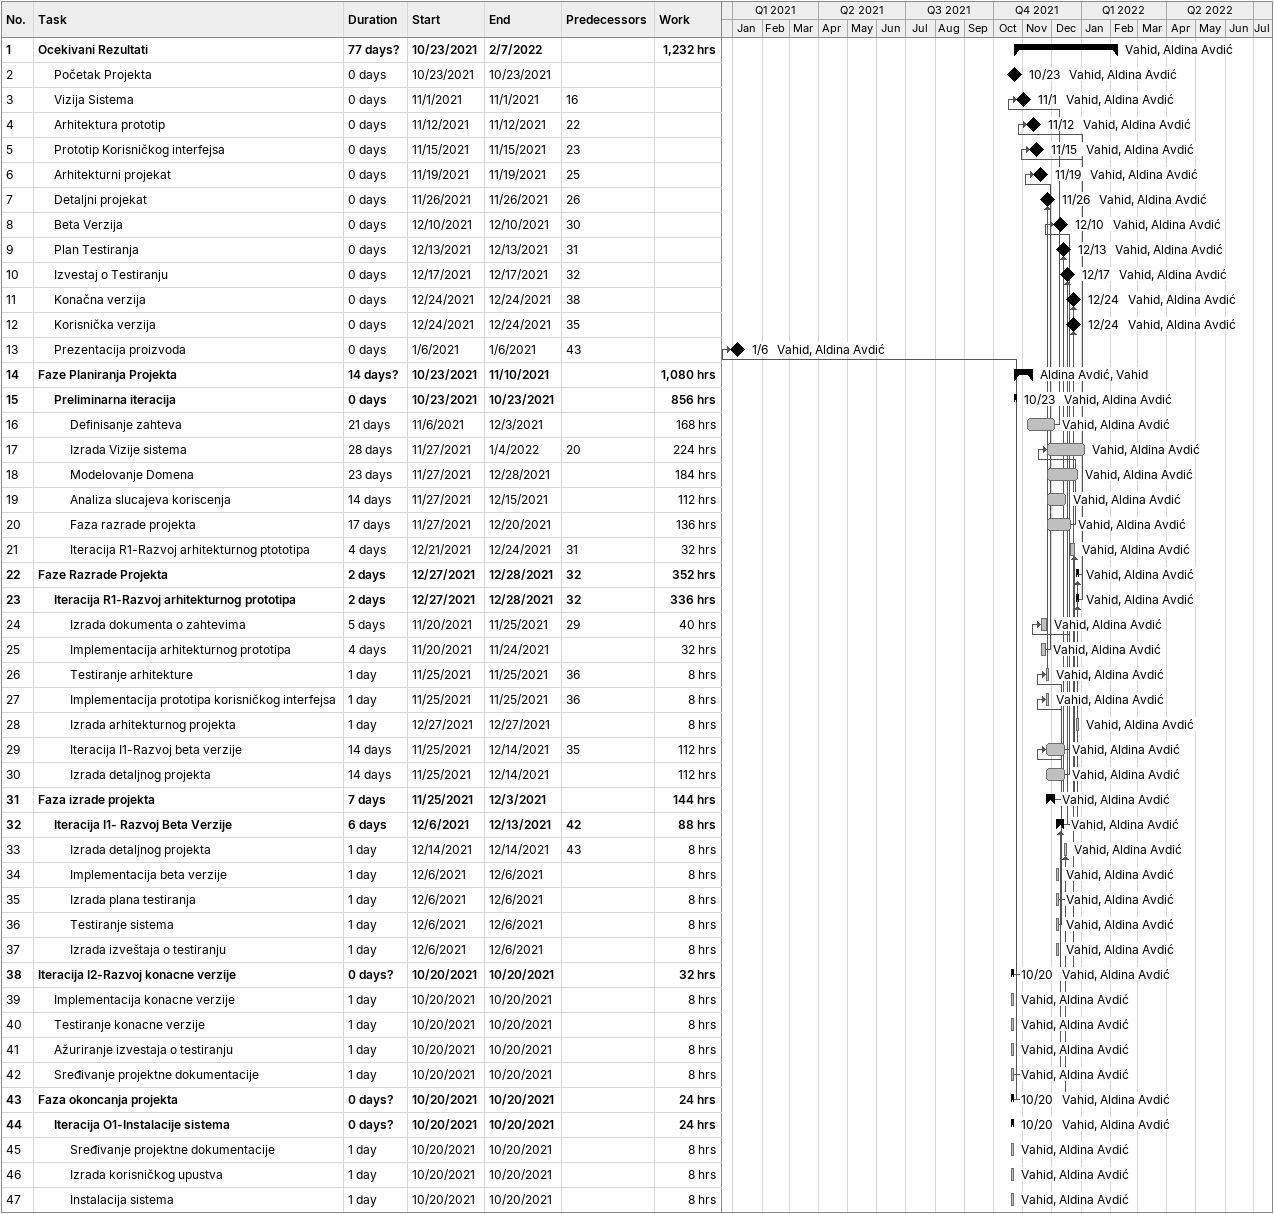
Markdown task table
| ID | Level | Task | Duration | Start | Finish | Predecessors | Resources | Work (h) |
|---|---|---|---|---|---|---|---|---|
| 1 | 1 | **Ocekivani Rezultati** | 77d? | 2021-10-23 | 2022-02-07 |  | Vahid, Aldina Avdić | 1232 |
| 2 | 2 | Početak Projekta | 0d | 2021-10-23 | 2021-10-23 |  | Vahid, Aldina Avdić |  |
| 3 | 2 | Vizija Sistema | 0d | 2021-11-01 | 2021-11-01 | 16 | Vahid, Aldina Avdić |  |
| 4 | 2 | Arhitektura prototip | 0d | 2021-11-12 | 2021-11-12 | 22 | Vahid, Aldina Avdić |  |
| 5 | 2 | Prototip Korisničkog interfejsa | 0d | 2021-11-15 | 2021-11-15 | 23 | Vahid, Aldina Avdić |  |
| 6 | 2 | Arhitekturni projekat | 0d | 2021-11-19 | 2021-11-19 | 25 | Vahid, Aldina Avdić |  |
| 7 | 2 | Detaljni projekat | 0d | 2021-11-26 | 2021-11-26 | 26 | Vahid, Aldina Avdić |  |
| 8 | 2 | Beta Verzija | 0d | 2021-12-10 | 2021-12-10 | 30 | Vahid, Aldina Avdić |  |
| 9 | 2 | Plan Testiranja | 0d | 2021-12-13 | 2021-12-13 | 31 | Vahid, Aldina Avdić |  |
| 10 | 2 | Izvestaj o Testiranju | 0d | 2021-12-17 | 2021-12-17 | 32 | Vahid, Aldina Avdić |  |
| 11 | 2 | Konačna verzija | 0d | 2021-12-24 | 2021-12-24 | 38 | Vahid, Aldina Avdić |  |
| 12 | 2 | Korisnička verzija | 0d | 2021-12-24 | 2021-12-24 | 35 | Vahid, Aldina Avdić |  |
| 13 | 2 | Prezentacija proizvoda | 0d | 2021-01-06 | 2021-01-06 | 43 | Vahid, Aldina Avdić |  |
| 14 | 1 | **Faze Planiranja Projekta** | 14d? | 2021-10-23 | 2021-11-10 |  | Aldina Avdić, Vahid | 1080 |
| 15 | 2 | **Preliminarna iteracija** | 0d | 2021-10-23 | 2021-10-23 |  | Vahid, Aldina Avdić | 856 |
| 16 | 3 | Definisanje zahteva | 21d | 2021-11-06 | 2021-12-03 |  | Vahid, Aldina Avdić | 168 |
| 17 | 3 | Izrada Vizije sistema | 28d | 2021-11-27 | 2022-01-04 | 20 | Vahid, Aldina Avdić | 224 |
| 18 | 3 | Modelovanje Domena | 23d | 2021-11-27 | 2021-12-28 |  | Vahid, Aldina Avdić | 184 |
| 19 | 3 | Analiza slucajeva koriscenja | 14d | 2021-11-27 | 2021-12-15 |  | Vahid, Aldina Avdić | 112 |
| 20 | 3 | Faza razrade projekta | 17d | 2021-11-27 | 2021-12-20 |  | Vahid, Aldina Avdić | 136 |
| 21 | 3 | Iteracija R1-Razvoj arhitekturnog ptototipa | 4d | 2021-12-21 | 2021-12-24 | 31 | Vahid, Aldina Avdić | 32 |
| 22 | 1 | **Faze Razrade Projekta** | 2d | 2021-12-27 | 2021-12-28 | 32 | Vahid, Aldina Avdić | 352 |
| 23 | 2 | **Iteracija R1-Razvoj arhitekturnog prototipa** | 2d | 2021-12-27 | 2021-12-28 | 32 | Vahid, Aldina Avdić | 336 |
| 24 | 3 | Izrada dokumenta o zahtevima | 5d | 2021-11-20 | 2021-11-25 | 29 | Vahid, Aldina Avdić | 40 |
| 25 | 3 | Implementacija arhitekturnog prototipa | 4d | 2021-11-20 | 2021-11-24 |  | Vahid, Aldina Avdić | 32 |
| 26 | 3 | Testiranje arhitekture | 1d | 2021-11-25 | 2021-11-25 | 36 | Vahid, Aldina Avdić | 8 |
| 27 | 3 | Implementacija prototipa korisničkog interfejsa | 1d | 2021-11-25 | 2021-11-25 | 36 | Vahid, Aldina Avdić | 8 |
| 28 | 3 | Izrada arhitekturnog projekta | 1d | 2021-12-27 | 2021-12-27 |  | Vahid, Aldina Avdić | 8 |
| 29 | 3 | Iteracija I1-Razvoj beta verzije | 14d | 2021-11-25 | 2021-12-14 | 35 | Vahid, Aldina Avdić | 112 |
| 30 | 3 | Izrada detaljnog projekta | 14d | 2021-11-25 | 2021-12-14 |  | Vahid, Aldina Avdić | 112 |
| 31 | 1 | **Faza izrade projekta** | 7d | 2021-11-25 | 2021-12-03 |  | Vahid, Aldina Avdić | 144 |
| 32 | 2 | **Iteracija I1- Razvoj Beta Verzije** | 6d | 2021-12-06 | 2021-12-13 | 42 | Vahid, Aldina Avdić | 88 |
| 33 | 3 | Izrada detaljnog projekta | 1d | 2021-12-14 | 2021-12-14 | 43 | Vahid, Aldina Avdić | 8 |
| 34 | 3 | Implementacija beta verzije | 1d | 2021-12-06 | 2021-12-06 |  | Vahid, Aldina Avdić | 8 |
| 35 | 3 | Izrada plana testiranja | 1d | 2021-12-06 | 2021-12-06 |  | Vahid, Aldina Avdić | 8 |
| 36 | 3 | Testiranje sistema | 1d | 2021-12-06 | 2021-12-06 |  | Vahid, Aldina Avdić | 8 |
| 37 | 3 | Izrada izveštaja o testiranju | 1d | 2021-12-06 | 2021-12-06 |  | Vahid, Aldina Avdić | 8 |
| 38 | 1 | **Iteracija I2-Razvoj konacne verzije** | 0d? | 2021-10-20 | 2021-10-20 |  | Vahid, Aldina Avdić | 32 |
| 39 | 2 | Implementacija konacne verzije | 1d | 2021-10-20 | 2021-10-20 |  | Vahid, Aldina Avdić | 8 |
| 40 | 2 | Testiranje konacne verzije | 1d | 2021-10-20 | 2021-10-20 |  | Vahid, Aldina Avdić | 8 |
| 41 | 2 | Ažuriranje izvestaja o testiranju | 1d | 2021-10-20 | 2021-10-20 |  | Vahid, Aldina Avdić | 8 |
| 42 | 2 | Sređivanje projektne dokumentacije | 1d | 2021-10-20 | 2021-10-20 |  | Vahid, Aldina Avdić | 8 |
| 43 | 1 | **Faza okoncanja projekta** | 0d? | 2021-10-20 | 2021-10-20 |  | Vahid, Aldina Avdić | 24 |
| 44 | 2 | **Iteracija O1-Instalacije sistema** | 0d? | 2021-10-20 | 2021-10-20 |  | Vahid, Aldina Avdić | 24 |
| 45 | 3 | Sređivanje projektne dokumentacije | 1d | 2021-10-20 | 2021-10-20 |  | Vahid, Aldina Avdić | 8 |
| 46 | 3 | Izrada korisničkog upustva | 1d | 2021-10-20 | 2021-10-20 |  | Vahid, Aldina Avdić | 8 |
| 47 | 3 | Instalacija sistema | 1d | 2021-10-20 | 2021-10-20 |  | Vahid, Aldina Avdić | 8 |
